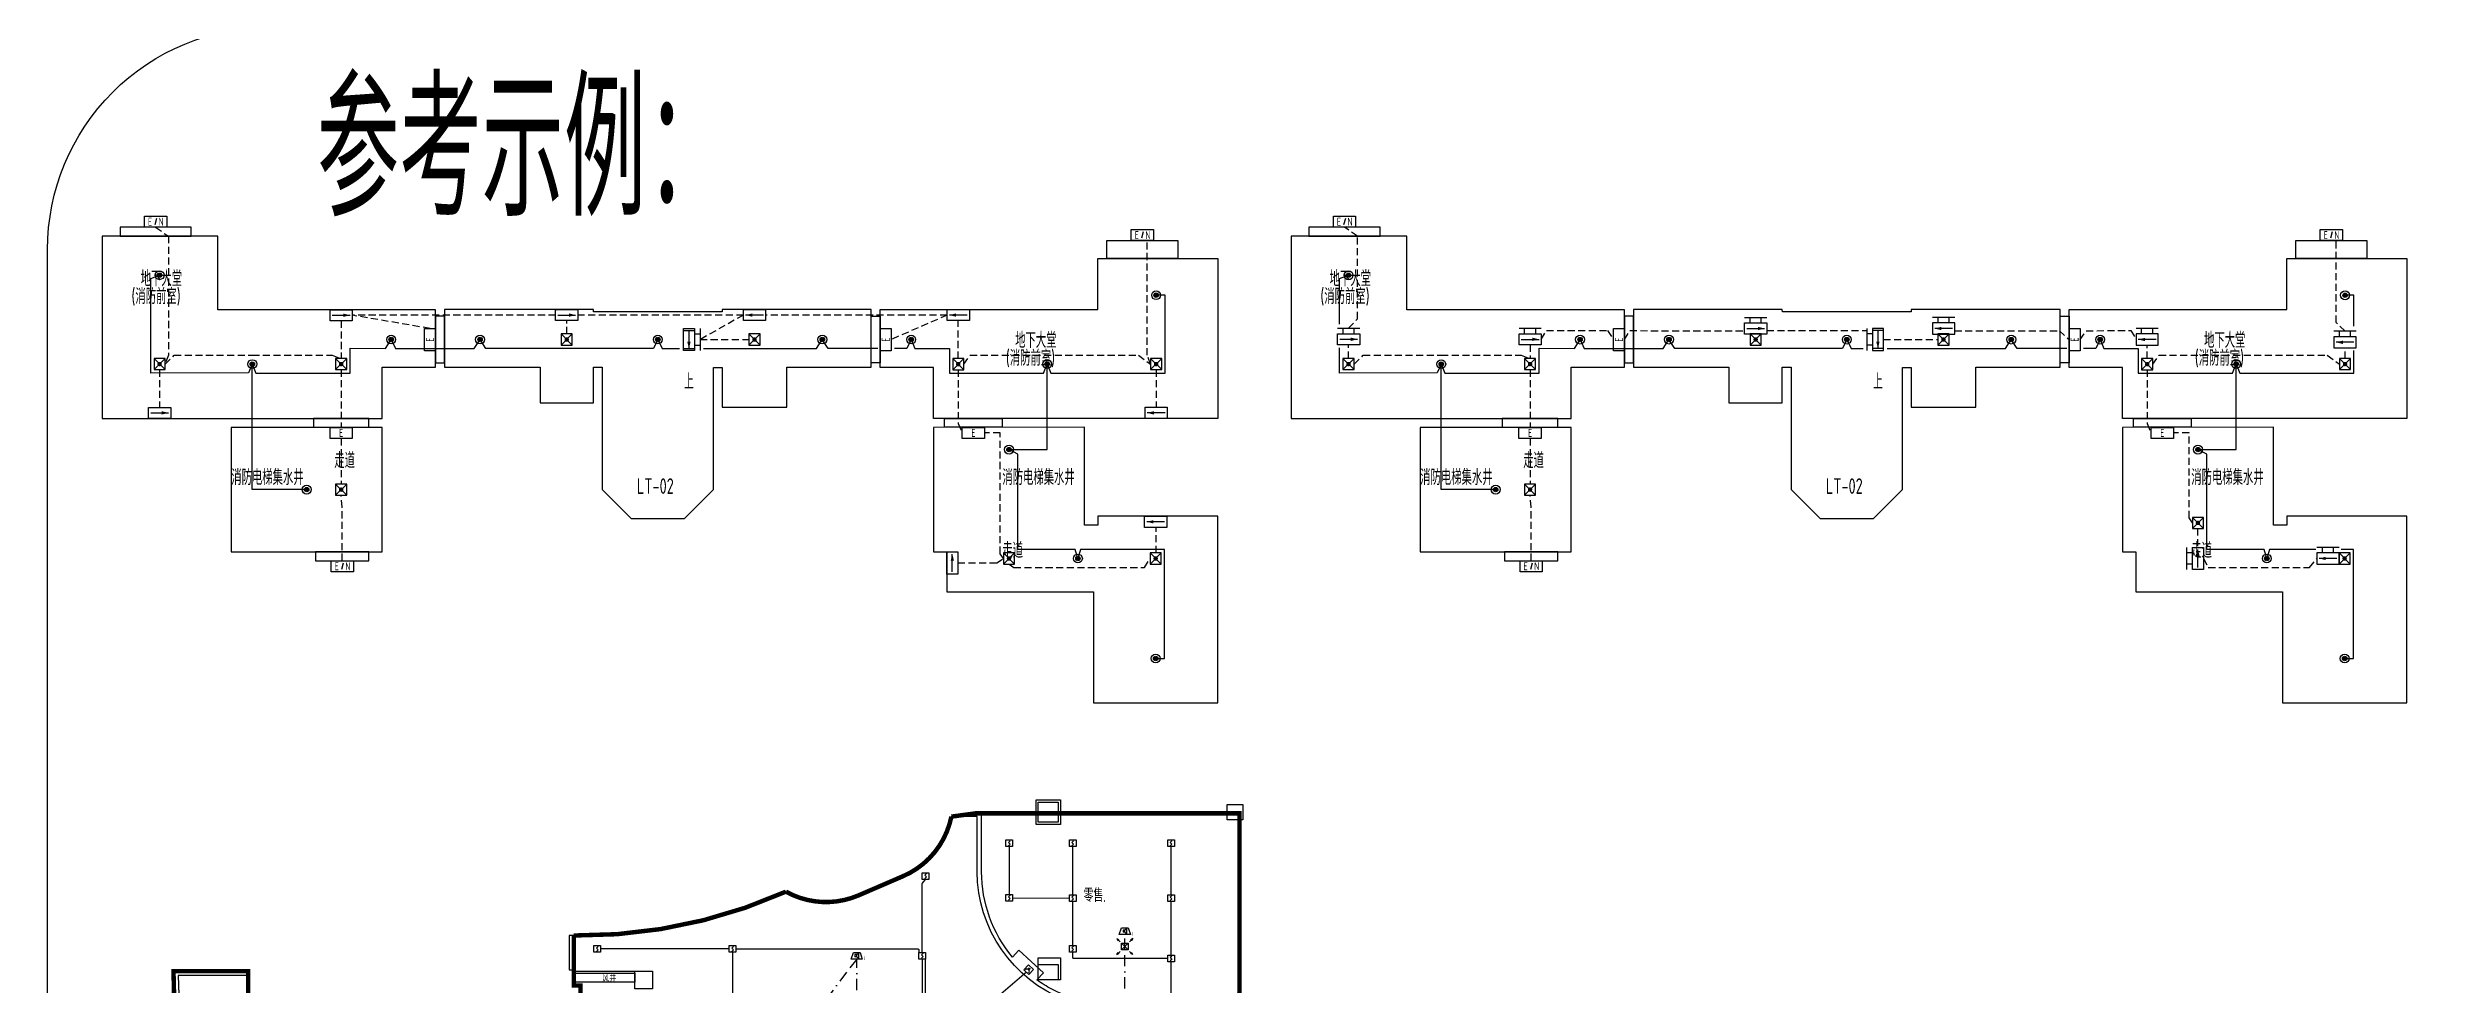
# Model space of a CAD drawing. Header units: millimetres. Extents: x -99490 to 495010, y -402480 to 18020.
# Drawn here: x -24768 to 82268, y -201786 to -159635 of the extents above; entities that cross this region are included whole.
import ezdxf
from ezdxf.enums import TextEntityAlignment as Align

# ---------------------------------------------------------------- set-up
doc = ezdxf.new("R2010")
doc.units = ezdxf.units.MM
doc.header["$LTSCALE"] = 1000
for name, pattern in [('BORDER', [1.75, 0.5, -0.25, 0.5, -0.25, 0, -0.25]), ('DASH', [0.35, 0.25, -0.1]), ('HIDDEN', [9.525, 6.35, -3.175])]:
    doc.linetypes.add(name, pattern=pattern)
doc.layers.add('AD-AREA-DIVD', color=1, linetype='Continuous', true_color=0xff0000)
for name, color, linetype in [('AD-AREA-OUTL', 31, 'Continuous'), ('AD-NAME-ROOM', 9, 'Continuous'), ('E-BRST-WIRE', 4, 'BORDER'), ('E-FAS-DEVC', 3, 'Continuous'), ('E-FAS-WIRE', 4, 'Continuous'), ('E-LITE-LITE', 3, 'Continuous'), ('E-LITE-WIRE', 4, 'Continuous'), ('E-LITE-WIRE2', 4, 'HIDDEN'), ('E-REQU-WALL', 2, 'Continuous'), ('E-SHET-PROF', 1, 'Continuous'), ('E-UNIV-DIAG', 2, 'Continuous'), ('E-UNIV-EL', 140, 'Continuous'), ('E-UNIV-NOTE', 6, 'Continuous'), ('H-DAPP-GRIL', 11, 'Continuous'), ('柱子', 7, 'Continuous'), ('门窗框线', 114, 'Continuous')]:
    doc.layers.add(name, color=color, linetype=linetype)
doc.styles.add('TH-STYLE3', font='tssdeng.shx', dxfattribs={"width": 0.65, "bigfont": 'tssdchn.shx'})

# ---------------------------------------------------------------- blocks, each defined once
blk = doc.blocks.new('FK-散流器')
at = {"color": 8, "linetype": 'HIDDEN'}
for p, q in [((-120, 120), (-102, 89)), ((-120, 120), (-89, 102)), ((-102, 89), (-106, 106)), ((-89, 102), (-106, 106)), ((-72, 72), (-106, 106)), ((72, 72), (106, 106)), ((120, 120), (89, 102)), ((89, 102), (106, 106)), ((120, 120), (102, 89)), ((102, 89), (106, 106)), ((-120, -120), (-102, -89)), ((-120, -120), (-89, -102)), ((-72, -72), (-106, -106)), ((-102, -89), (-106, -106)), ((-89, -102), (-106, -106)), ((72, -72), (106, -106)), ((89, -102), (106, -106)), ((120, -120), (89, -102)), ((120, -120), (102, -89)), ((102, -89), (106, -106))]:
    blk.add_line(p, q, dxfattribs=at)
at = {"linetype": 'HIDDEN', "ltscale": 0.2}
for p, q in [((-50, -50), (50, 50)), ((50, -50), (-50, 50)), ((50, 50), (-50, 50)), ((-50, 50), (-50, -50)), ((50, -50), (50, 50)), ((-50, -50), (50, -50))]:
    blk.add_line(p, q, dxfattribs=at)
blk = doc.blocks.new('E-BFAS110')
blk.add_lwpolyline([(-1.5, -1.5), (-1.5, 1.5), (1.5, 1.5), (1.5, -1.5)], close=True)
at = {"layer": 'E-UNIV-EL'}
blk.add_lwpolyline([(0.4, 1.1), (-0.4, 0.4), (0.4, -0.4), (-0.4, -1.1)], dxfattribs=at)
blk = doc.blocks.new('E-BFAS610')
blk.add_lwpolyline([(-1.5, -1.5), (-1.5, 1.5), (1.5, 1.5), (1.5, -1.5)], close=True)
at = {"layer": 'E-UNIV-EL'}
for p, q in [((0, 0), (0, -1)), ((-0.5, -0.5), (0.5, -0.5))]:
    blk.add_line(p, q, dxfattribs=at)
blk.add_arc((0, 1), 1, 180, 0, dxfattribs=at)
blk = doc.blocks.new('E-BFAS410-2')
blk.add_lwpolyline([(-2.5, -1.5), (-1.5, 1.5), (1.5, 1.5), (2.5, -1.5)], close=True)
at = {"layer": 'E-UNIV-EL'}
for p, q in [((0, 0.5), (-0.8, 0.5)), ((-0.8, 0.5), (-0.8, -0.5)), ((0, 0.5), (0.8, 1.2)), ((0, -0.5), (0, 0.5)), ((0.8, 1.2), (0.8, -1.2)), ((0, -0.5), (-0.8, -0.5)), ((0, -0.5), (0.8, -1.2))]:
    blk.add_line(p, q, dxfattribs=at)
at = {"layer": 'E-UNIV-EL', "style": 'TH-STYLE3', "width": 0.5}
blk.add_attdef('F', text='', height=1.5, dxfattribs=at).set_placement((3.5, -1.2), align=Align.MIDDLE)
blk = doc.blocks.new('E-BFEL100')
blk.add_lwpolyline([(-2.5, 1.25), (2.5, 1.25), (2.5, -1.25), (-2.5, -1.25)], close=True)
at = {"layer": 'E-UNIV-EL', "style": 'TH-STYLE3', "width": 0.7}
blk.add_attdef('T', text='', height=1.8, dxfattribs=at).set_placement((0, 0), align=Align.MIDDLE)
blk = doc.blocks.new('E-BFEL140')
blk.add_lwpolyline([(-2.5, 1.25), (2.5, 1.25), (2.5, -1.25), (-2.5, -1.25)], close=True)
at = {"layer": 'E-UNIV-EL'}
blk.add_line((0.19, 0.72), (-0.19, -0.72), dxfattribs=at)
at = {"layer": 'E-UNIV-EL', "style": 'TH-STYLE3', "width": 0.7}
for p in [(-1.25, 0), (1.25, 0)]:
    blk.add_attdef('T', text='', height=1.8, dxfattribs=at).set_placement(p, align=Align.MIDDLE)
blk = doc.blocks.new('E-BFEL200')
blk.add_lwpolyline([(-2.5, 1.25), (2.5, 1.25), (2.5, -1.25), (-2.5, -1.25)], close=True)
at = {"layer": 'E-UNIV-EL'}
blk.add_line((-2, 0), (2, 0), dxfattribs=at)
blk.add_lwpolyline([(0.5, 0, 0.75, 0, 0), (2, 0, 0, 0, 0)], format="xyseb", dxfattribs=at)
blk = doc.blocks.new('E-BFEL201-1')
for p, q in [((-2.5, 2.5), (2.5, 2.5)), ((-1.25, 1.25), (-1.25, 2.5)), ((1.25, 1.25), (1.25, 2.5))]:
    blk.add_line(p, q)
blk.add_lwpolyline([(-2.5, 1.25), (2.5, 1.25), (2.5, -1.25), (-2.5, -1.25)], close=True)
at = {"layer": 'E-UNIV-EL'}
for p, q in [((-2, -1.25), (-2, 1.25)), ((-2, 0), (2, 0)), ((2, -1.25), (2, 1.25))]:
    blk.add_line(p, q, dxfattribs=at)
blk.add_lwpolyline([(0.5, 0, 0.75, 0, 0), (2, 0, 0, 0, 0)], format="xyseb", dxfattribs=at)
blk = doc.blocks.new('E-BFEL201')
for p, q in [((-2.5, 2.5), (2.5, 2.5)), ((-1.25, 1.25), (-1.25, 2.5)), ((1.25, 1.25), (1.25, 2.5))]:
    blk.add_line(p, q)
blk.add_lwpolyline([(-2.5, 1.25), (2.5, 1.25), (2.5, -1.25), (-2.5, -1.25)], close=True)
at = {"layer": 'E-UNIV-EL'}
blk.add_line((-2, 0), (2, 0), dxfattribs=at)
blk.add_lwpolyline([(0.5, 0, 0.75, 0, 0), (2, 0, 0, 0, 0)], format="xyseb", dxfattribs=at)
blk = doc.blocks.new('E-BL201')
at = {"const_width": 0.5}
blk.add_lwpolyline([(-0.25, 0, 1), (0.25, 0, 1)], format="xyb", close=True, dxfattribs=at)
for radius in [1, 0.5]:
    blk.add_circle((0, 0), radius)
blk = doc.blocks.new('E-BFEL800')
for p, q in [((-1.25, -1.25), (1.25, 1.25)), ((1.25, -1.25), (-1.25, 1.25))]:
    blk.add_line(p, q)
blk.add_lwpolyline([(-1.25, -1.25), (1.25, -1.25), (1.25, 1.25), (-1.25, 1.25)], close=True)
at = {"const_width": 0.5}
blk.add_lwpolyline([(-0.25, 0, 1), (0.25, 0, 1)], format="xyb", close=True, dxfattribs=at)

msp = doc.modelspace()

# ---------------------------------------------------------------- linework, layer by layer
at = {"layer": 'AD-AREA-DIVD', "linetype": 'DASH', "ltscale": 2, "const_width": 200}
msp.add_lwpolyline([(-792, -202736), (-792, -201836), (-1094, -201836), (-1094, -199586, 0.1084746), (8453, -197613, 0.2325357), (11727, -197777), (13727, -196915, 0.2461203), (15898, -194236), (17008, -194086), (28858, -194086), (28858, -202236)], format="xyb", dxfattribs=at)
msp.add_lwpolyline([(-18958, -206881), (-19103, -201186), (-15744, -201186), (-15744, -202636)], dxfattribs=at)
at = {"layer": 'AD-AREA-OUTL'}
for points in [[(19706, -193486), (20806, -193486), (20806, -194586), (19706, -194586)], [(-15744, -211486), (-15744, -201386), (-18896, -201386), (-18777, -204863), (-18477, -204853), (-18291, -210298), (-18191, -210295), (-18150, -211486)], [(-1094, -201286), (1656, -201286), (1656, -201686), (-1094, -201686)]]:
    msp.add_lwpolyline(points, close=True, dxfattribs=at)
msp.add_lwpolyline([(21047, -202506, -0.307418), (17056, -196714), (17056, -194236), (15898, -194236, -0.2461203), (13727, -196915), (11727, -197777, -0.2325357), (8453, -197613, -0.1084646), (-1094, -199586), (-1094, -201186), (2456, -201186), (2456, -201986)], format="xyb", dxfattribs=at)
msp.add_lwpolyline([(28806, -202149), (26222, -205302, 0.0548734), (22773, -203056, 0.0239422), (21129, -202323, -0.0269271), (20419, -202001, -0.039767), (19744, -201579), (20041, -201257), (18936, -200242), (18648, -200556, -0.1754822), (17256, -196714), (17256, -194136), (28806, -194136)], format="xyb", close=True, dxfattribs=at)
at = {"layer": 'E-BRST-WIRE'}
for points in [[(26992, -207556), (26992, -207100, 0.1999092), (26977, -207064, 0.057579), (23725, -204507, -0.2604867), (23702, -204464), (23702, -199538)], [(26792, -207706), (26792, -207183, 0.2011252), (26777, -207148, 0.1187779), (19617, -202852, 0.0761444), (19542, -202840), (11688, -202840, -0.4142136), (11638, -202790), (11638, -200643)]]:
    msp.add_lwpolyline(points, format="xyb", dxfattribs=at)
msp.add_lwpolyline([(11638, -200643), (4851, -209622)], dxfattribs=at)
at = {"layer": 'E-FAS-WIRE'}
for points in [[(18506, -195586), (18506, -197736)], [(21356, -197749), (21356, -195586)], [(25781, -197749), (25781, -195586)], [(18656, -197885), (21206, -197899)], [(21356, -200029), (21356, -198049)], [(25781, -200469), (25781, -198049)], [(5906, -200189), (115, -200189)], [(14588, -200643), (14588, -205041)], [(25781, -203194), (25781, -200769)], [(19273, -201234), (18122, -202219)]]:
    msp.add_lwpolyline(points, dxfattribs=at)
for points in [[(14588, -200343), (14588, -197260, -0.1736545), (14599, -197229), (14738, -197060)], [(6056, -200339), (6056, -203111, -0.4142136), (6006, -203161), (5856, -203161)], [(6206, -200189), (14388, -200189, -0.4142136), (14438, -200239), (14438, -200343)], [(17822, -202219), (14788, -202219, -0.4142136), (14738, -202169), (14738, -200643)], [(25631, -200619), (21406, -200619, -0.4142136), (21356, -200569), (21356, -200329)]]:
    msp.add_lwpolyline(points, format="xyb", dxfattribs=at)
at = {"layer": 'E-LITE-WIRE', "elevation": 0}
for points in [[(-15557, -173878), (-15734, -174275), (-20128, -174279), (-20128, -170023), (-19728, -169878)], [(33368, -172079), (33368, -170023), (33768, -169879)], [(14090, -172772), (14255, -173172), (15808, -173169), (15808, -174280), (20039, -174280), (20209, -173875), (20379, -174280), (25511, -174280), (25511, -170777), (25111, -170777)], [(79007, -172174), (79007, -170778), (78607, -170778)], [(-15557, -173878), (-15394, -174278), (-11156, -174278), (-11156, -173164), (-9562, -173171), (-9309, -172771)], [(-9309, -172771), (-9119, -173171), (-5569, -173171), (-5309, -172771)], [(2691, -172771), (2501, -173171), (-5050, -173171), (-5309, -172771)], [(2691, -172771), (2881, -173171), (3667, -173171)], [(4749, -173171), (9831, -173171), (10091, -172771)], [(12595, -173171), (10350, -173171), (10091, -172771)], [(14091, -172771), (13901, -173171), (13345, -173171)], [(37939, -173879), (37762, -174275), (33368, -174280), (33368, -173137)], [(37939, -173879), (38102, -174279), (42340, -174279), (42340, -173164), (43934, -173172), (44187, -172772)], [(44187, -172772), (44377, -173172), (47927, -173172), (48187, -172772)], [(56187, -172772), (55997, -173172), (48446, -173172), (48187, -172772)], [(56187, -172772), (56377, -173172), (56920, -173172)], [(58002, -173172), (63327, -173172), (63587, -172772)], [(66091, -173172), (63846, -173172), (63587, -172772)], [(67587, -172772), (67397, -173172), (66841, -173172)], [(67586, -172772), (67751, -173172), (69304, -173169), (69304, -174280), (73535, -174280), (73705, -173875), (73875, -174280), (79007, -174280), (79007, -173270)], [(-13109, -179522), (-15557, -179522), (-15557, -173878)], [(25091, -187121), (25491, -187122), (25492, -182222), (21715, -182222), (21591, -182621), (21467, -182222), (18893, -182222), (18893, -177925), (18493, -177722), (20209, -177722), (20209, -173875)], [(40387, -179522), (37939, -179522), (37939, -173879)], [(77286, -182222), (75211, -182222), (75087, -182621), (74963, -182222), (72389, -182222), (72389, -177925), (71989, -177722), (73705, -177722), (73705, -173875)], [(78587, -187121), (78987, -187122), (78988, -182222), (78433, -182222)]]:
    msp.add_lwpolyline(points, dxfattribs=at)
at = {"layer": 'E-LITE-WIRE2', "ltscale": 0.05, "elevation": 0}
for points in [[(-19909, -167721), (-19328, -168125), (-19328, -173479), (-19478, -173875)], [(33768, -172261), (34168, -171835), (34168, -168125), (33587, -167721)], [(24861, -173875), (24711, -173480), (24711, -168322)], [(78607, -172394), (78207, -172007), (78207, -168322)], [(-11559, -171929), (-11559, -173625)], [(-1909, -171671), (-11059, -171679)], [(-7559, -172272), (-11059, -171679)], [(-1409, -172521), (-1409, -171921)], [(16208, -173630), (16208, -171922)], [(4591, -172771), (6791, -172771)], [(33768, -173625), (33768, -173011)], [(41937, -173012), (41937, -173625)], [(42439, -172762), (42675, -172363), (45416, -172371), (45687, -172772)], [(46187, -172771), (46423, -172371), (51587, -172380)], [(52587, -172371), (57087, -172371)], [(57837, -172771), (60287, -172771)], [(61042, -172372), (65756, -172374), (66188, -172775)], [(66687, -172772), (66959, -172373), (68965, -172369), (69204, -172769)], [(69704, -173630), (69704, -173019)], [(78607, -173625), (78607, -173144)], [(-19728, -174125), (-19728, -175822)], [(-19478, -173875), (-19069, -173479), (-15557, -173478)], [(-15557, -173478), (-11956, -173478), (-11559, -173625)], [(-11559, -174125), (-11559, -176721)], [(16203, -174130), (16203, -176555), (16391, -176973)], [(16458, -173880), (16739, -173480), (24312, -173480), (24861, -173875)], [(25111, -174125), (25111, -175821)], [(34018, -173875), (34427, -173479), (37939, -173478)], [(37939, -173478), (41540, -173478), (41937, -173625)], [(41937, -174125), (41937, -176721)], [(69699, -174130), (69699, -176555), (69887, -176973)], [(69954, -173880), (70235, -173480), (77808, -173480), (78357, -173875)], [(-11559, -177222), (-11558, -179274)], [(18242, -182622), (18093, -182407), (18093, -176973), (17391, -176973)], [(41937, -177222), (41938, -179274)], [(71738, -181022), (71589, -180789), (71589, -176973), (70887, -176973)], [(-11509, -182721), (-11509, -180313), (-11558, -179774)], [(41987, -182721), (41987, -180313), (41938, -179774)], [(25106, -182371), (25106, -181222)], [(71970, -181272), (71970, -182129)], [(16191, -182821), (17938, -182821), (18242, -182622)], [(18492, -182872), (18711, -183022), (24581, -183022), (24841, -182621)], [(72238, -182622), (72454, -183022), (77014, -183022), (77337, -182621)]]:
    msp.add_lwpolyline(points, dxfattribs=at)
at = {"layer": 'E-LITE-WIRE2', "ltscale": 0.05}
for points in [[(6541, -171672), (-909, -171671)], [(6541, -171672), (4591, -172771)], [(15708, -171672), (7541, -171672)], [(15708, -171672), (13191, -172772)]]:
    msp.add_lwpolyline(points, dxfattribs=at)
at = {"layer": 'E-REQU-WALL', "color": 9, "elevation": 0}
for points in [[(-17112, -168121), (-22309, -168121), (-22309, -176321), (-9709, -176322), (-9709, -174021), (-7309, -174021), (-7309, -171429), (-17109, -171429)], [(36384, -168121), (31187, -168121), (31187, -176321), (43787, -176322), (43787, -174021), (46187, -174021), (46187, -171429), (36387, -171429)], [(-2609, -174021), (-2609, -175621), (-209, -175621), (-209, -174021), (191, -174021), (191, -179522), (1491, -180821), (3891, -180821), (5191, -179522), (5191, -174022), (5591, -174022), (5591, -175821), (8491, -175821), (8491, -174021), (12291, -174021), (12291, -171421), (5591, -171421), (5591, -171522), (-208, -171521), (-209, -171421), (-6909, -171421), (-6909, -174021)], [(50887, -174021), (50887, -175621), (53287, -175621), (53287, -174021), (53687, -174021), (53687, -179522), (54987, -180821), (57387, -180821), (58687, -179522), (58687, -174022), (59087, -174022), (59087, -175821), (61987, -175821), (61987, -174021), (65787, -174021), (65787, -171421), (59087, -171421), (59087, -171522), (53288, -171521), (53287, -171421), (46587, -171421), (46587, -174021)], [(-16509, -176722), (-16509, -182321), (-9709, -182321), (-9709, -176722)], [(15691, -182321), (15691, -184122), (22291, -184121), (22291, -189121), (27891, -189121), (27891, -180722), (22491, -180722), (22491, -181122), (21891, -181121), (21891, -176721), (15091, -176722), (15091, -182321)], [(36987, -176722), (36987, -182321), (43787, -182321), (43787, -176722)], [(69187, -182321), (69187, -184122), (75787, -184121), (75787, -189121), (81387, -189121), (81387, -180722), (75987, -180722), (75987, -181122), (75387, -181121), (75387, -176721), (68587, -176722), (68587, -182321)]]:
    msp.add_lwpolyline(points, close=True, dxfattribs=at)
at = {"layer": 'E-REQU-WALL', "color": 9}
for points in [[(12691, -171421), (22491, -171422), (22491, -169122), (27891, -169122), (27891, -176321), (15091, -176321), (15091, -174022), (12691, -174022)], [(66187, -171421), (75987, -171422), (75987, -169122), (81387, -169122), (81387, -176321), (68587, -176321), (68587, -174022), (66187, -174022)]]:
    msp.add_lwpolyline(points, close=True, dxfattribs=at)
at = {"layer": 'E-SHET-PROF', "color": 9, "elevation": 0}
for points in [[(-18309, -167721), (-21509, -167721), (-21509, -168122), (-18309, -168122)], [(35187, -167721), (31987, -167721), (31987, -168122), (35187, -168122)], [(22891, -168322), (26091, -168322), (26091, -169122), (22891, -169122)], [(76387, -168322), (79587, -168322), (79587, -169122), (76387, -169122)], [(-6909, -171721), (-7309, -171721), (-7309, -173821), (-6909, -173821)], [(12291, -171721), (12691, -171721), (12691, -173821), (12291, -173821)], [(46587, -171721), (46187, -171721), (46187, -173821), (46587, -173821)], [(65787, -171721), (66187, -171721), (66187, -173821), (65787, -173821)], [(-10309, -176322), (-12809, -176322), (-12809, -176721), (-10309, -176721)], [(15591, -176322), (18191, -176322), (18191, -176721), (15591, -176721)], [(43187, -176322), (40687, -176322), (40687, -176721), (43187, -176721)], [(69087, -176322), (71687, -176322), (71687, -176721), (69087, -176721)], [(-10309, -182322), (-12709, -182322), (-12709, -182721), (-10309, -182721)], [(43187, -182322), (40787, -182322), (40787, -182721), (43187, -182721)]]:
    msp.add_lwpolyline(points, close=True, dxfattribs=at)
at = {"layer": 'E-UNIV-DIAG'}
msp.add_lwpolyline([(165232, -270715), (-14768, -270715, -0.4142136), (-24768, -260715), (-24768, -168715, -0.4142136), (-14768, -158715), (165232, -158715, -0.4142136), (175232, -168715), (175232, -260715, -0.4142136)], format="xyb", close=True, dxfattribs=at)
at = {"layer": '柱子'}
for points in [[(19806, -193586), (20706, -193586), (20706, -194486), (19806, -194486)], [(19806, -193586), (20706, -193586), (20706, -194486), (19806, -194486)], [(28306, -193686), (29006, -193686), (29006, -194386), (28306, -194386)], [(1656, -201186), (2456, -201186), (2456, -201986), (1656, -201986)], [(19806, -200586), (20806, -200586), (20806, -201586), (19806, -201586)], [(19806, -200886), (20706, -200886), (20706, -201586), (19806, -201586)], [(19806, -200886), (20706, -200886), (20706, -201586), (19806, -201586)]]:
    msp.add_lwpolyline(points, close=True, dxfattribs=at)
at = {"layer": '门窗框线'}
msp.add_lwpolyline([(-1094, -199586), (-1294, -199586), (-1294, -201136), (-1094, -201136)], close=True, dxfattribs=at)

# ---------------------------------------------------------------- block references
at = {"layer": 'E-FAS-DEVC', "xscale": 100, "yscale": 100, "zscale": 100}
for p in [(18506, -195436), (21356, -195436), (25781, -195436), (14738, -196910), (18506, -197886), (21356, -197899), (25781, -197899), (-35, -200189), (6056, -200189), (21356, -200179), (14588, -200493), (25781, -200619)]:
    msp.add_blockref('E-BFAS110', p, dxfattribs=at)
at = {"layer": 'E-FAS-DEVC', "xscale": 100, "yscale": 100, "zscale": 100, "rotation": 1.234277119043157e-07}
for p in [(23702, -199388), (11638, -200493)]:
    msp.add_blockref('E-BFAS410-2', p, dxfattribs=at).add_auto_attribs({'F': 'C'})
at = {"layer": 'E-FAS-DEVC', "xscale": 100, "yscale": 100, "zscale": 100, "rotation": 137.4337311011327}
msp.add_blockref('E-BFAS610', (19374, -201123), dxfattribs=at)
at = {"layer": 'E-LITE-LITE'}
ref = msp.add_blockref('E-BFEL140', (-19909, -167471, 0), dxfattribs=dict(at, xscale=200, yscale=200, zscale=200))
ref.add_attrib('T', 'N', dxfattribs={"layer": 'E-UNIV-EL', "height": 360, "style": 'TH-STYLE3', "width": 0.7}).set_placement((-19659, -167471, 0), align=Align.MIDDLE)
ref.add_attrib('T', 'E', dxfattribs={"layer": 'E-UNIV-EL', "height": 360, "style": 'TH-STYLE3', "width": 0.7}).set_placement((-20159, -167471, 0), align=Align.MIDDLE)
ref = msp.add_blockref('E-BFEL140', (24491, -168072, 0), dxfattribs=dict(at, xscale=200, yscale=200, zscale=200))
ref.add_attrib('T', 'N', dxfattribs={"layer": 'E-UNIV-EL', "height": 360, "style": 'TH-STYLE3', "width": 0.7}).set_placement((24741, -168072, 0), align=Align.MIDDLE)
ref.add_attrib('T', 'E', dxfattribs={"layer": 'E-UNIV-EL', "height": 360, "style": 'TH-STYLE3', "width": 0.7}).set_placement((24241, -168072, 0), align=Align.MIDDLE)
ref = msp.add_blockref('E-BFEL140', (33587, -167471, 0), dxfattribs=dict(at, xscale=200, yscale=200, zscale=200))
ref.add_attrib('T', 'N', dxfattribs={"layer": 'E-UNIV-EL', "height": 360, "style": 'TH-STYLE3', "width": 0.7}).set_placement((33837, -167471, 0), align=Align.MIDDLE)
ref.add_attrib('T', 'E', dxfattribs={"layer": 'E-UNIV-EL', "height": 360, "style": 'TH-STYLE3', "width": 0.7}).set_placement((33337, -167471, 0), align=Align.MIDDLE)
ref = msp.add_blockref('E-BFEL140', (77987, -168072, 0), dxfattribs=dict(at, xscale=200, yscale=200, zscale=200))
ref.add_attrib('T', 'N', dxfattribs={"layer": 'E-UNIV-EL', "height": 360, "style": 'TH-STYLE3', "width": 0.7}).set_placement((78237, -168072, 0), align=Align.MIDDLE)
ref.add_attrib('T', 'E', dxfattribs={"layer": 'E-UNIV-EL', "height": 360, "style": 'TH-STYLE3', "width": 0.7}).set_placement((77737, -168072, 0), align=Align.MIDDLE)
at = {"layer": 'E-LITE-LITE', "yscale": 200, "zscale": 200}
for name, p, xscale in [('E-BL201', (-19728, -169878, 0), 200), ('E-BL201', (33768, -169879, 0), 200), ('E-BL201', (25111, -170777, 0), 200), ('E-BL201', (78607, -170778, 0), 200), ('E-BFEL200', (-11559, -171679, 0), 200), ('E-BFEL200', (-1409, -171671, 0), 200), ('E-BFEL201', (33770, -172761, 0), 200), ('E-BFEL201', (41939, -172762, 0), 200), ('E-BFEL201', (52087, -172274, 0), 200), ('E-BFEL201', (60542, -172274, 0), -200), ('E-BFEL201', (69704, -172769, 0), -200), ('E-BL201', (-9309, -172771, 0), 200), ('E-BL201', (-5309, -172771, 0), 200), ('E-BFEL800', (-1409, -172771, 0), 200), ('E-BL201', (2691, -172771, 0), 200), ('E-BFEL800', (7041, -172771, 0), 200), ('E-BL201', (10091, -172771, 0), 200), ('E-BL201', (14091, -172771, 0), 200), ('E-BL201', (44187, -172772, 0), 200), ('E-BL201', (48187, -172772, 0), 200), ('E-BFEL800', (52087, -172771, 0), 200), ('E-BL201', (56187, -172772, 0), 200), ('E-BFEL800', (60537, -172771, 0), 200), ('E-BL201', (63587, -172772, 0), 200), ('E-BL201', (67587, -172772, 0), 200), ('E-BFEL201', (78607, -172894, 0), -200), ('E-BFEL800', (-19728, -173875, 0), 200), ('E-BL201', (-15557, -173878, 0), 200), ('E-BFEL800', (-11559, -173875, 0), 200), ('E-BFEL800', (16208, -173880, 0), 200), ('E-BL201', (20209, -173875, 0), 200), ('E-BFEL800', (25111, -173875, 0), 200), ('E-BFEL800', (33768, -173875, 0), 200), ('E-BL201', (37939, -173879, 0), 200), ('E-BFEL800', (41937, -173875, 0), 200), ('E-BFEL800', (69704, -173880, 0), 200), ('E-BL201', (73705, -173875, 0), 200), ('E-BFEL800', (78607, -173875, 0), 200), ('E-BFEL200', (-19728, -176072, 0), 200), ('E-BL201', (18493, -177722, 0), 200), ('E-BL201', (71989, -177722, 0), 200), ('E-BL201', (-13109, -179522, 0), 200), ('E-BFEL800', (-11558, -179524, 0), 200), ('E-BL201', (40387, -179522, 0), 200), ('E-BFEL800', (41938, -179524, 0), 200), ('E-BFEL800', (71988, -181022, 0), 200), ('E-BFEL800', (18492, -182622, 0), 200), ('E-BL201', (21591, -182621, 0), 200), ('E-BFEL800', (25091, -182621, 0), 200), ('E-BL201', (75087, -182621, 0), 200), ('E-BFEL201', (77837, -182621, 0), -200), ('E-BFEL800', (78587, -182621, 0), 200), ('E-BL201', (25091, -187121, 0), 200), ('E-BL201', (78587, -187121, 0), 200)]:
    msp.add_blockref(name, p, dxfattribs=dict(at, xscale=xscale))
at = {"layer": 'E-LITE-LITE', "xscale": 200, "yscale": 200, "zscale": 200, "rotation": 90}
for p in [(-7559, -172772, 0), (12941, -172772, 0), (45937, -172772, 0), (66437, -172772, 0)]:
    msp.add_blockref('E-BFEL100', p, dxfattribs=at).add_auto_attribs({'T': 'E'})
at = {"layer": 'E-LITE-LITE', "yscale": 200, "zscale": 200}
for name, p, xscale, rotation in [('E-BFEL201-1', (4091, -172771, 0), 200, 270), ('E-BFEL200', (7041, -171672), 200, 180), ('E-BFEL200', (16208, -171672), 200, 180), ('E-BFEL201-1', (57587, -172771, 0), -200, 90), ('E-BFEL200', (25111, -176071), 200, 180), ('E-BFEL200', (25091, -180972, 0), 200, 180.0000000338912), ('E-BFEL200', (15941, -182821, 0), 200, 90.00000003389135), ('E-BFEL201', (71988, -182622, 0), 200, 90)]:
    msp.add_blockref(name, p, dxfattribs=dict(at, xscale=xscale, rotation=rotation))
at = {"layer": 'E-LITE-LITE', "xscale": 200, "yscale": 200, "zscale": 200}
for p in [(-11559, -176972, 0), (16891, -176973, 0), (41937, -176972, 0), (70387, -176973, 0)]:
    msp.add_blockref('E-BFEL100', p, dxfattribs=at).add_auto_attribs({'T': 'E'})
at = {"layer": 'E-LITE-LITE'}
ref = msp.add_blockref('E-BFEL140', (-11509, -182971, 0), dxfattribs=dict(at, xscale=200, yscale=200, zscale=200))
ref.add_attrib('T', 'N', dxfattribs={"layer": 'E-UNIV-EL', "height": 360, "style": 'TH-STYLE3', "width": 0.7}).set_placement((-11259, -182971, 0), align=Align.MIDDLE)
ref.add_attrib('T', 'E', dxfattribs={"layer": 'E-UNIV-EL', "height": 360, "style": 'TH-STYLE3', "width": 0.7}).set_placement((-11759, -182971, 0), align=Align.MIDDLE)
ref = msp.add_blockref('E-BFEL140', (41987, -182971, 0), dxfattribs=dict(at, xscale=200, yscale=200, zscale=200))
ref.add_attrib('T', 'N', dxfattribs={"layer": 'E-UNIV-EL', "height": 360, "style": 'TH-STYLE3', "width": 0.7}).set_placement((42237, -182971, 0), align=Align.MIDDLE)
ref.add_attrib('T', 'E', dxfattribs={"layer": 'E-UNIV-EL', "height": 360, "style": 'TH-STYLE3', "width": 0.7}).set_placement((41737, -182971, 0), align=Align.MIDDLE)
at = {"layer": 'H-DAPP-GRIL', "xscale": -3.000000005309671, "yscale": 3.00000000530967, "zscale": 3.000000005309666, "rotation": 180.0000967760309}
msp.add_blockref('FK-散流器', (23704, -200086), dxfattribs=at)

# ---------------------------------------------------------------- texts
at = {"layer": 'AD-NAME-ROOM', "style": 'TH-STYLE3'}
for s, width, p in [('地下大堂', 0.7, (-20577, -170377, 0)), ('地下大堂', 0.7, (32919, -170377, 0)), ('(消防前室)', 0.7, (-20993, -171177, 0)), ('(消防前室)', 0.7, (32503, -171177, 0)), ('(消防前室)', 0.7, (18351, -173951, 0)), ('地下大堂', 0.7, (18766, -173151, 0)), ('(消防前室)', 0.7, (71847, -173951, 0)), ('地下大堂', 0.7, (72262, -173151, 0)), ('上', 0.6, (3876, -175014, 0)), ('上', 0.6, (57372, -175014, 0)), ('消防电梯集水井', 0.7, (-16504, -179320, 0)), ('走道', 0.7, (-11867, -178560, 0)), ('消防电梯集水井', 0.7, (18191, -179320, 0)), ('消防电梯集水井', 0.7, (36992, -179320, 0)), ('走道', 0.7, (41629, -178560, 0)), ('消防电梯集水井', 0.7, (71687, -179320, 0)), ('走道', 0.7, (18191, -182600, 0)), ('走道', 0.7, (71687, -182600, 0))]:
    msp.add_text(s, height=700, dxfattribs=dict(at, width=width)).set_placement(p)
at = {"layer": 'AD-NAME-ROOM', "style": 'TH-STYLE3', "width": 0.7}
for p in [(2578, -179714, 0), (56074, -179714, 0)]:
    msp.add_text('LT-02', height=700, dxfattribs=at).set_placement(p, align=Align.CENTER)
msp.add_text('零售.', height=600, rotation=0.00306, dxfattribs=at).set_placement((21848, -198071))
at = {"layer": 'AD-NAME-ROOM', "linetype": 'ByBlock', "style": 'TH-STYLE3', "width": 0.7}
msp.add_text('风井', height=350, rotation=0.00306, dxfattribs=at).set_placement((504, -201484), align=Align.MIDDLE)
at = {"layer": 'E-UNIV-NOTE', "style": 'TH-STYLE3', "width": 0.65}
msp.add_text('参考示例：', height=6000, dxfattribs=at).set_placement((-12646, -164215), align=Align.MIDDLE_LEFT)

doc.saveas('drawing.dxf')
